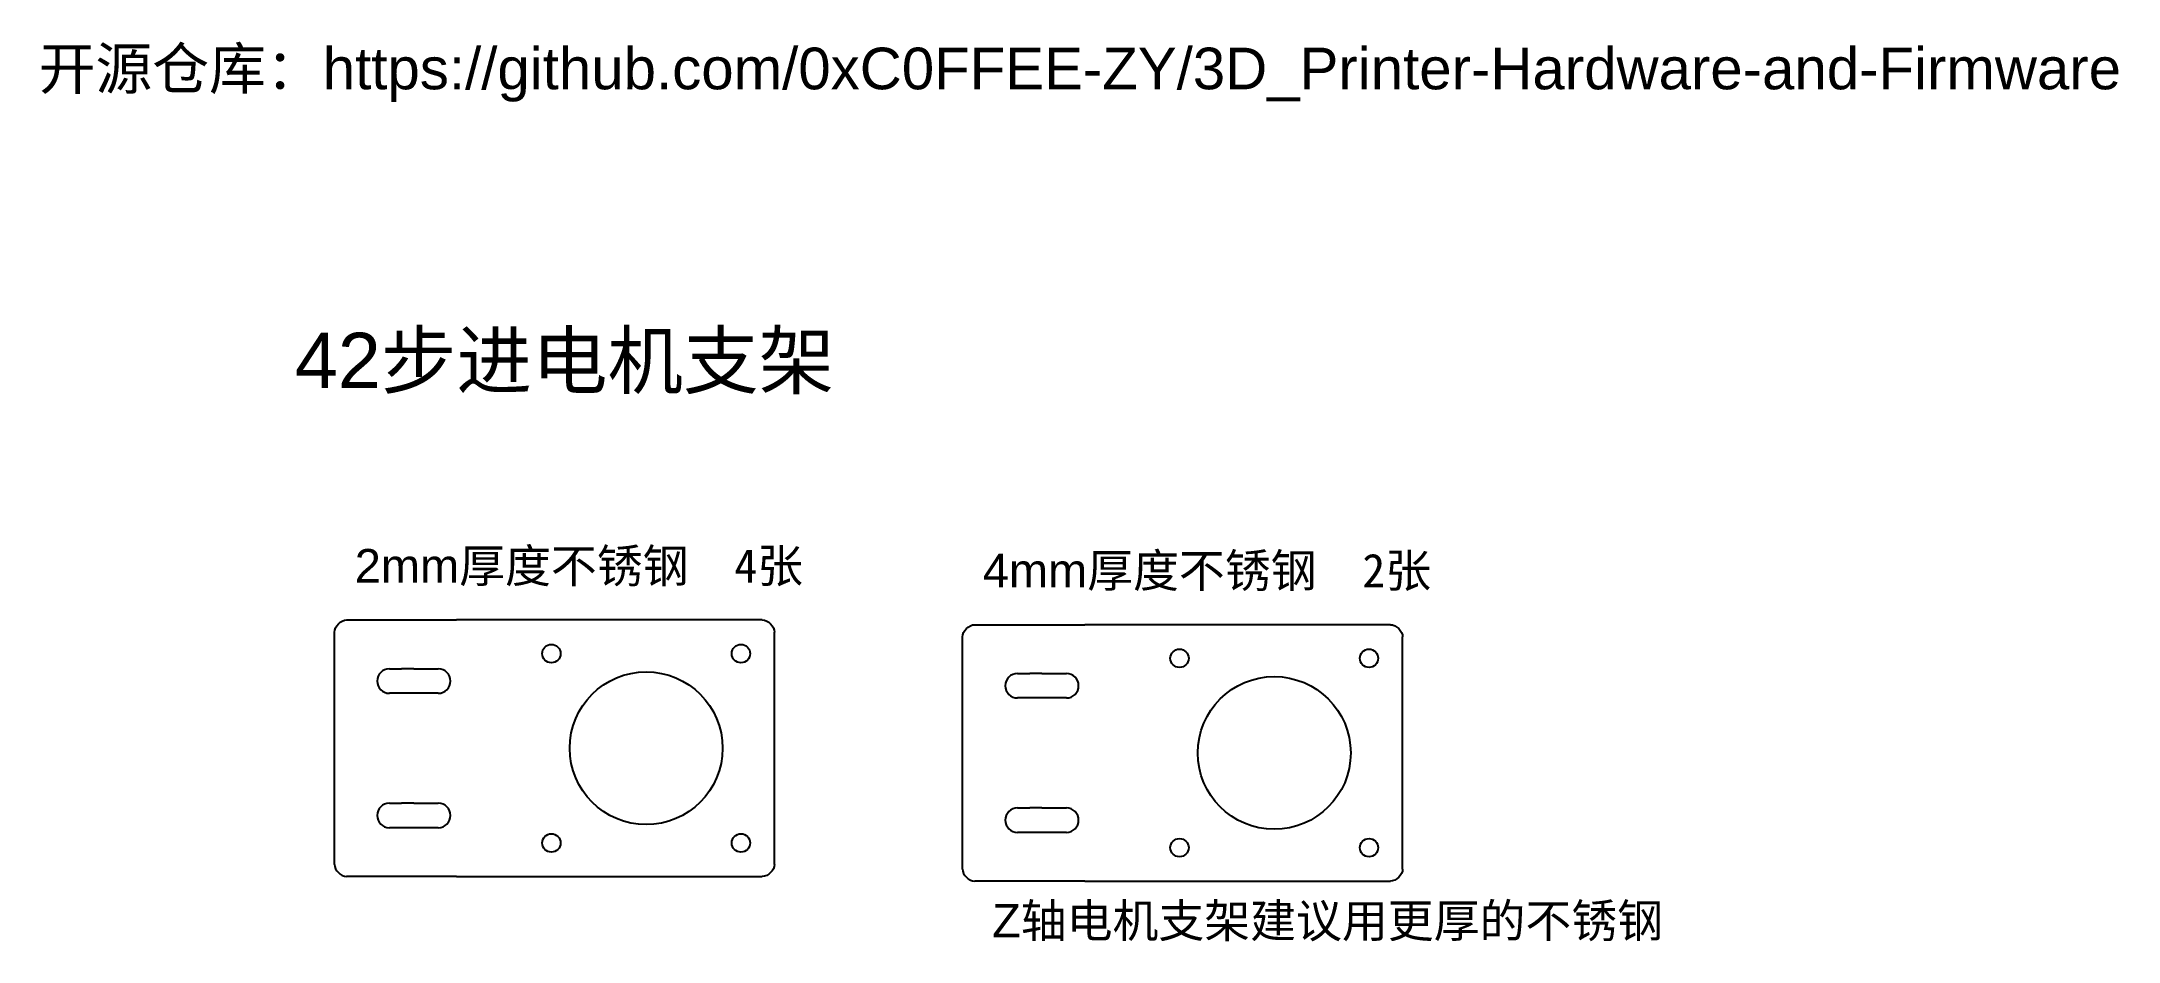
# Model space of a CAD drawing. Header units: millimetres. Extents: x 2841 to 3181, y 1721 to 1869.
import ezdxf

# ---------------------------------------------------------------- set-up
doc = ezdxf.new("R2010")
doc.units = ezdxf.units.MM
doc.styles.get("Standard").update_dxf_attribs({"font": 'arial.ttf'})

msp = doc.modelspace()

# ---------------------------------------------------------------- linework, layer by layer
for p, q in [((2891.35, 1774.04), (2909.35, 1774.04)), ((2919.35, 1774.04), (2909.35, 1774.04)), ((2959.35, 1774.04), (2919.35, 1774.04)), ((2889.35, 1734.04), (2889.35, 1772.04)), ((2889.35, 1772.04), (2889.35, 1772.04)), ((2961.35, 1753.04), (2961.35, 1772.04)), ((2992.09, 1733.27), (2992.09, 1771.27)), ((2992.09, 1771.27), (2992.09, 1771.27)), ((2994.09, 1773.27), (3012.09, 1773.27)), ((3022.09, 1773.27), (3012.09, 1773.27)), ((3062.09, 1773.27), (3022.09, 1773.27)), ((3064.09, 1752.27), (3064.09, 1771.27)), ((2898.35, 1766.04), (2900.35, 1766.04)), ((2902.35, 1766.04), (2900.35, 1766.04)), ((2902.35, 1766.04), (2906.35, 1766.04)), ((3001.09, 1765.27), (3003.09, 1765.27)), ((3005.09, 1765.27), (3003.09, 1765.27)), ((3005.09, 1765.27), (3009.09, 1765.27)), ((2900.35, 1762.04), (2898.35, 1762.04)), ((2902.35, 1762.04), (2900.35, 1762.04)), ((2906.35, 1762.04), (2902.35, 1762.04)), ((3003.09, 1761.27), (3001.09, 1761.27)), ((3005.09, 1761.27), (3003.09, 1761.27)), ((3009.09, 1761.27), (3005.09, 1761.27)), ((2961.35, 1734.04), (2961.35, 1753.04)), ((3064.09, 1733.27), (3064.09, 1752.27)), ((2898.35, 1744.04), (2900.35, 1744.04)), ((2902.35, 1744.04), (2900.35, 1744.04)), ((2902.35, 1744.04), (2906.35, 1744.04)), ((3001.09, 1743.27), (3003.09, 1743.27)), ((3005.09, 1743.27), (3003.09, 1743.27)), ((3005.09, 1743.27), (3009.09, 1743.27)), ((2900.35, 1740.04), (2898.35, 1740.04)), ((2902.35, 1740.04), (2900.35, 1740.04)), ((2906.35, 1740.04), (2902.35, 1740.04)), ((3003.09, 1739.27), (3001.09, 1739.27)), ((3005.09, 1739.27), (3003.09, 1739.27)), ((3009.09, 1739.27), (3005.09, 1739.27)), ((2909.35, 1732.04), (2891.35, 1732.04)), ((2909.35, 1732.04), (2919.35, 1732.04)), ((2919.35, 1732.04), (2959.35, 1732.04)), ((3012.09, 1731.27), (2994.09, 1731.27)), ((3012.09, 1731.27), (3022.09, 1731.27)), ((3022.09, 1731.27), (3062.09, 1731.27))]:
    msp.add_line(p, q)
for centre, radius in [((2924.85, 1768.54), 1.5), ((2955.85, 1768.54), 1.5), ((3027.59, 1767.77), 1.5), ((3058.59, 1767.77), 1.5), ((2940.35, 1753.04), 12.5), ((3043.09, 1752.27), 12.5), ((2924.85, 1737.54), 1.5), ((2955.85, 1737.54), 1.5), ((3027.59, 1736.77), 1.5), ((3058.59, 1736.77), 1.5)]:
    msp.add_circle(centre, radius)
for centre, start, end in [((2898.35, 1764.04), 90, 270), ((2906.35, 1764.04), 270, 90), ((3001.09, 1763.27), 90, 270), ((3009.09, 1763.27), 270, 90), ((2898.35, 1742.04), 90, 270), ((2906.35, 1742.04), 270, 90), ((3001.09, 1741.27), 90, 270), ((3009.09, 1741.27), 270, 90)]:
    msp.add_arc(centre, 2, start, end)
for points in [[(2889.35, 1772.04), (2889.35, 1772.98), (2890.41, 1774.04), (2891.35, 1774.04)], [(2959.35, 1774.04), (2960.3, 1774.04), (2961.35, 1772.98), (2961.35, 1772.04)], [(2992.09, 1771.27), (2992.09, 1772.21), (2993.14, 1773.27), (2994.09, 1773.27)], [(3062.09, 1773.27), (3063.03, 1773.27), (3064.09, 1772.21), (3064.09, 1771.27)], [(2889.35, 1734.04), (2889.35, 1733.1), (2890.41, 1732.04), (2891.35, 1732.04)], [(2961.35, 1734.04), (2961.35, 1733.1), (2960.3, 1732.04), (2959.35, 1732.04)], [(2992.09, 1733.27), (2992.09, 1732.33), (2993.14, 1731.27), (2994.09, 1731.27)], [(3064.09, 1733.27), (3064.09, 1732.33), (3063.03, 1731.27), (3062.09, 1731.27)]]:
    msp.add_open_spline(points, degree=3)

# ---------------------------------------------------------------- texts
at = {"attachment_point": 1}
for s, width, gutter_width, insert, char_height in [('{\\fSimSun|b0|i0|c134|p2;开源仓库：}https://github.com/0xC0FFEE-ZY/3D_Printer-Hardware-and-Firmware', 340.6816, 34.08, (2840.96, 1867.72), 6.8157), ('42{\\fSimSun|b0|i0|c134|p2;步进电机支架}', 190.1236, 45.3, (2882.87, 1821.05), 9.0608), ('2mm{\\fSimSun|b0|i0|c134|p2;厚度不锈钢  4张}', 115.4529, 27.51, (2892.68, 1785.66), 5.5022), ('4mm{\\fSimSun|b0|i0|c134|p2;厚度不锈钢  2张}', 115.4529, 27.51, (2995.41, 1784.89), 5.5022), ('Z{\\fSimSun|b0|i0|c134|p2;轴电机支架建议用更厚的不锈钢}', 115.4529, 27.51, (2996.93, 1727.57), 5.5022)]:
    msp.add_mtext_dynamic_manual_height_columns(s, width=width, gutter_width=gutter_width, heights=[0], dxfattribs=dict(at, insert=insert, char_height=char_height))

doc.saveas('drawing.dxf')
